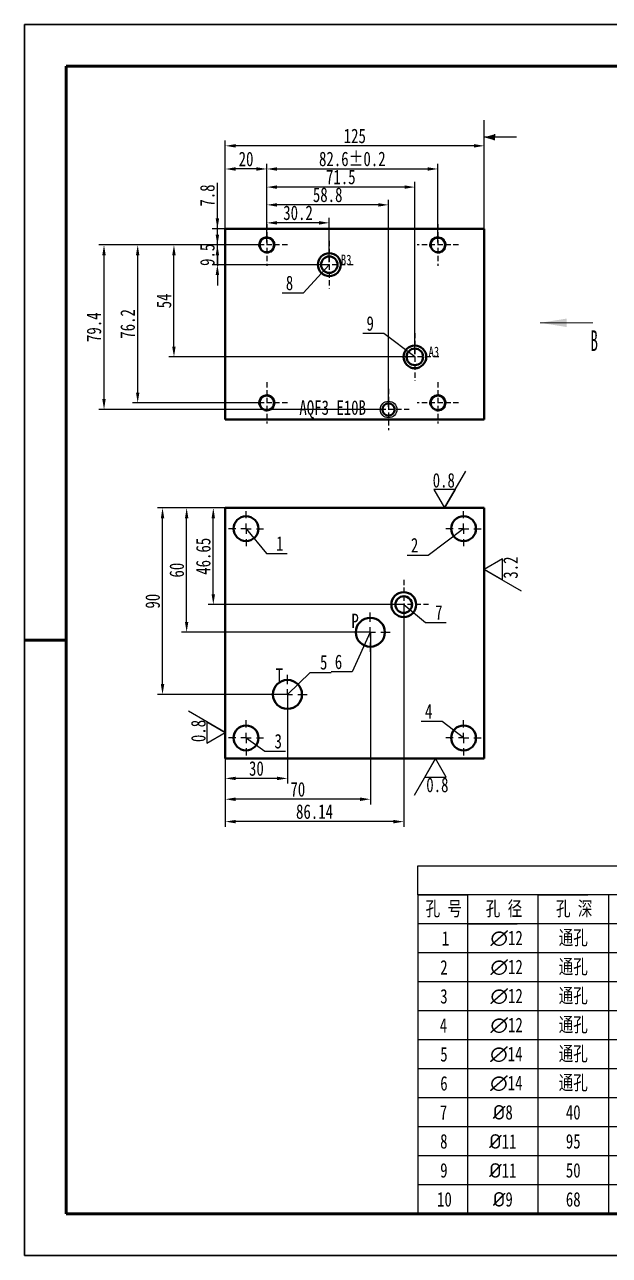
# Model space of a CAD drawing. Header units: millimetres. Extents: x 786 to 1206, y 249 to 546.
# Drawn here: x 785.8 to 927, y 248.9 to 545.9 of the extents above; entities that cross this region are included whole.
import ezdxf
from ezdxf import colors
from ezdxf.entities.mleader import LeaderData, LeaderLine
from ezdxf.math import Vec2, Vec3

# ---------------------------------------------------------------- set-up
doc = ezdxf.new("R2010")
doc.units = ezdxf.units.MM
doc.linetypes.add('HIDDEN', pattern=[1.905, 1.27, -0.635])
doc.layers.add('10', color=7, linetype='Continuous')
for name, color, linetype, lineweight in [('总内框线', 7, 'Continuous', 50), ('总外框线', 7, 'Continuous', 30), ('细实线', 7, 'Continuous', 25)]:
    doc.layers.add(name, color=color, linetype=linetype, lineweight=lineweight)
doc.styles.add('SLDTEXTSTYLE4', font='TXT', dxfattribs={"width": 0.7})
doc.styles.get("Standard").update_dxf_attribs({"font": '', "height": 3.5})
doc.styles.get('Standard').set_extended_font_data('HYSWLongFangSong')
doc.dimstyles.new('ISO-25', dxfattribs={"dimtxt": 2.5, "dimasz": 2.5, "dimexe": 1.25, "dimexo": 0.625, "dimtad": 1, "dimtxsty": 'Standard', "dimcen": 2.5, "dimadec": 0, "dimazin": 0, "dimtfac": 1, "dimtmove": 0, "dimatfit": 3, "dimfxl": 1, "dimarcsym": 0})

# ---------------------------------------------------------------- blocks, each defined once
blk = doc.blocks.new('SW_DOWELSYMBOL_0')
at = {"layer": '10', "color": 0, "lineweight": 40}
blk.add_circle((0, 0), 2, dxfattribs=at)
blk = doc.blocks.new('SW_DOWELSYMBOL_1')
at = {"layer": '10', "color": 0, "lineweight": 40}
blk.add_circle((0, 0), 2, dxfattribs=at)
blk = doc.blocks.new('SW_DOWELSYMBOL_2')
at = {"layer": '10', "color": 0}
blk.add_circle((0, 0), 2, dxfattribs=at)
blk = doc.blocks.new('SW_CENTERMARKSYMBOL_12')
at = {"layer": '10', "color": 0}
for p, q in [((0, 2.5), (0, 4.75)), ((-2.5, 0), (-4.75, 0)), ((0, 0), (-1.25, 0)), ((0, 0), (0, 1.25)), ((0, 0), (0, -1.25)), ((0, 0), (1.25, 0)), ((2.5, 0), (4.75, 0)), ((0, -2.5), (0, -4.75))]:
    blk.add_line(p, q, dxfattribs=at)
blk = doc.blocks.new('SW_CENTERMARKSYMBOL_13')
at = {"layer": '10', "color": 0}
for p, q in [((0, 2.5), (0, 4.75)), ((-2.5, 0), (-4.75, 0)), ((0, 0), (-1.25, 0)), ((0, 0), (0, 1.25)), ((0, 0), (0, -1.25)), ((0, 0), (1.25, 0)), ((2.5, 0), (4.75, 0)), ((0, -2.5), (0, -4.75))]:
    blk.add_line(p, q, dxfattribs=at)
blk = doc.blocks.new('SW_CENTERMARKSYMBOL_14')
at = {"layer": '10', "color": 0}
for p, q in [((0, 2.5), (0, 4.25)), ((-2.5, 0), (-4.25, 0)), ((0, 0), (-1.25, 0)), ((0, 0), (0, 1.25)), ((0, 0), (0, -1.25)), ((0, 0), (1.25, 0)), ((2.5, 0), (4.25, 0)), ((0, -2.5), (0, -4.25))]:
    blk.add_line(p, q, dxfattribs=at)
blk = doc.blocks.new('SW_CENTERMARKSYMBOL_15')
at = {"layer": '10', "color": 0}
for p, q in [((0, 2.5), (0, 4.25)), ((-2.5, 0), (-4.25, 0)), ((0, 0), (-1.25, 0)), ((0, 0), (0, 1.25)), ((0, 0), (0, -1.25)), ((0, 0), (1.25, 0)), ((2.5, 0), (4.25, 0)), ((0, -2.5), (0, -4.25))]:
    blk.add_line(p, q, dxfattribs=at)
blk = doc.blocks.new('SW_CENTERMARKSYMBOL_16')
at = {"layer": '10', "color": 0}
for p, q in [((0, 2.5), (0, 4.25)), ((-2.5, 0), (-4.25, 0)), ((0, 0), (-1.25, 0)), ((0, 0), (0, 1.25)), ((0, 0), (0, -1.25)), ((0, 0), (1.25, 0)), ((2.5, 0), (4.25, 0)), ((0, -2.5), (0, -4.25))]:
    blk.add_line(p, q, dxfattribs=at)
blk = doc.blocks.new('SW_CENTERMARKSYMBOL_17')
at = {"layer": '10', "color": 0}
for p, q in [((0, 2.5), (0, 4.25)), ((-2.5, 0), (-4.25, 0)), ((0, 0), (-1.25, 0)), ((0, 0), (0, 1.25)), ((0, 0), (0, -1.25)), ((0, 0), (1.25, 0)), ((2.5, 0), (4.25, 0)), ((0, -2.5), (0, -4.25))]:
    blk.add_line(p, q, dxfattribs=at)
blk = doc.blocks.new('*D60')
at = {"color": 0, "lineweight": -2, "transparency": 16777216}
for p, q in [((834.29, 497.25), (834.29, 517.91)), ((896.79, 497.25), (896.79, 517.91)), ((894.29, 516.66), (836.79, 516.66))]:
    blk.add_line(p, q, dxfattribs=at)
at = {"color": 0, "transparency": 16777216}
for points in [[(836.79, 517.08), (836.79, 516.24), (834.29, 516.66)], [(894.29, 517.08), (894.29, 516.24), (896.79, 516.66)]]:
    blk.add_solid(points, dxfattribs=at)
at = {"layer": 'Defpoints', "color": 0, "transparency": 16777216}
for p in [(834.29, 516.66), (834.29, 496.63), (896.79, 496.63)]:
    blk.add_point(p, dxfattribs=at)
at = {"color": 0, "transparency": 16777216, "insert": (865.54, 519.03), "char_height": 3.5, "attachment_point": 5}
blk.add_mtext('125', dxfattribs=at)
blk = doc.blocks.new('*D61')
at = {"color": 0, "lineweight": -2, "transparency": 16777216}
for p, q in [((834.29, 383.65), (834.29, 362.76)), ((849.29, 383.65), (849.29, 362.76)), ((846.79, 364.01), (836.79, 364.01))]:
    blk.add_line(p, q, dxfattribs=at)
at = {"color": 0, "transparency": 16777216}
for points in [[(836.79, 364.42), (836.79, 363.59), (834.29, 364.01)], [(846.79, 364.42), (846.79, 363.59), (849.29, 364.01)]]:
    blk.add_solid(points, dxfattribs=at)
at = {"layer": 'Defpoints', "color": 0, "transparency": 16777216}
for p in [(834.29, 384.27), (849.29, 384.27), (834.29, 364.01)]:
    blk.add_point(p, dxfattribs=at)
at = {"color": 0, "transparency": 16777216, "insert": (841.79, 366.38), "char_height": 3.5, "attachment_point": 5}
blk.add_mtext('30', dxfattribs=at)
blk = doc.blocks.new('*D62')
at = {"color": 0, "lineweight": -2, "transparency": 16777216}
for p, q in [((834.29, 399.27), (834.29, 357.73)), ((869.29, 399.27), (869.29, 357.73)), ((866.79, 358.98), (836.79, 358.98))]:
    blk.add_line(p, q, dxfattribs=at)
at = {"color": 0, "transparency": 16777216}
for points in [[(836.79, 359.4), (836.79, 358.56), (834.29, 358.98)], [(866.79, 359.4), (866.79, 358.56), (869.29, 358.98)]]:
    blk.add_solid(points, dxfattribs=at)
at = {"layer": 'Defpoints', "color": 0, "transparency": 16777216}
for p in [(834.29, 399.9), (869.29, 399.9), (834.29, 358.98)]:
    blk.add_point(p, dxfattribs=at)
at = {"color": 0, "transparency": 16777216, "insert": (851.79, 361.35), "char_height": 3.5, "attachment_point": 5}
blk.add_mtext('70', dxfattribs=at)
blk = doc.blocks.new('*D63')
at = {"color": 0, "lineweight": -2, "transparency": 16777216}
for p, q in [((868.66, 429.27), (823.7, 429.27)), ((824.95, 401.77), (824.95, 426.77)), ((868.66, 399.27), (823.7, 399.27))]:
    blk.add_line(p, q, dxfattribs=at)
at = {"color": 0, "transparency": 16777216}
for points in [[(824.54, 426.77), (825.37, 426.77), (824.95, 429.27)], [(824.54, 401.77), (825.37, 401.77), (824.95, 399.27)]]:
    blk.add_solid(points, dxfattribs=at)
at = {"layer": 'Defpoints', "color": 0, "transparency": 16777216}
for p in [(824.95, 429.27), (869.29, 429.27), (869.29, 399.27)]:
    blk.add_point(p, dxfattribs=at)
at = {"color": 0, "transparency": 16777216, "insert": (822.58, 414.27), "char_height": 3.5, "attachment_point": 5, "rotation": 90}
blk.add_mtext('60', dxfattribs=at)
blk = doc.blocks.new('*D64')
at = {"color": 0, "lineweight": -2, "transparency": 16777216}
for p, q in [((848.66, 429.27), (817.88, 429.27)), ((819.13, 386.77), (819.13, 426.77)), ((848.66, 384.27), (817.88, 384.27))]:
    blk.add_line(p, q, dxfattribs=at)
at = {"color": 0, "transparency": 16777216}
for points in [[(818.72, 426.77), (819.55, 426.77), (819.13, 429.27)], [(818.72, 386.77), (819.55, 386.77), (819.13, 384.27)]]:
    blk.add_solid(points, dxfattribs=at)
at = {"layer": 'Defpoints', "color": 0, "transparency": 16777216}
for p in [(819.13, 429.27), (849.29, 429.27), (849.29, 384.27)]:
    blk.add_point(p, dxfattribs=at)
at = {"color": 0, "transparency": 16777216, "insert": (816.76, 406.77), "char_height": 3.5, "attachment_point": 5, "rotation": 90}
blk.add_mtext('90', dxfattribs=at)
blk = doc.blocks.new('*D65')
at = {"color": 0, "lineweight": -2, "transparency": 16777216}
for p, q in [((876.73, 429.27), (830.14, 429.27)), ((831.39, 408.45), (831.39, 426.77)), ((876.73, 405.95), (830.14, 405.95))]:
    blk.add_line(p, q, dxfattribs=at)
at = {"color": 0, "transparency": 16777216}
for points in [[(830.97, 426.77), (831.8, 426.77), (831.39, 429.27)], [(830.97, 408.45), (831.8, 408.45), (831.39, 405.95)]]:
    blk.add_solid(points, dxfattribs=at)
at = {"layer": 'Defpoints', "color": 0, "transparency": 16777216}
for p in [(831.39, 429.27), (877.36, 429.27), (877.36, 405.95)]:
    blk.add_point(p, dxfattribs=at)
at = {"color": 0, "transparency": 16777216, "insert": (828.98, 417.61), "char_height": 3.5, "attachment_point": 5, "rotation": 90}
blk.add_mtext('46.65', dxfattribs=at)
blk = doc.blocks.new('*D56')
at = {"color": 0, "lineweight": -2, "transparency": 16777216}
for p, q in [((834.29, 405.32), (834.29, 352.33)), ((877.36, 405.32), (877.36, 352.33)), ((874.86, 353.58), (836.79, 353.58))]:
    blk.add_line(p, q, dxfattribs=at)
at = {"color": 0, "transparency": 16777216}
for points in [[(836.79, 353.99), (836.79, 353.16), (834.29, 353.58)], [(874.86, 353.99), (874.86, 353.16), (877.36, 353.58)]]:
    blk.add_solid(points, dxfattribs=at)
at = {"layer": 'Defpoints', "color": 0, "transparency": 16777216}
for p in [(834.29, 405.95), (877.36, 405.95), (834.29, 353.58)]:
    blk.add_point(p, dxfattribs=at)
at = {"color": 0, "transparency": 16777216, "insert": (855.82, 355.98), "char_height": 3.5, "attachment_point": 5}
blk.add_mtext('86.14', dxfattribs=at)
blk = doc.blocks.new('*D67')
at = {"color": 0, "lineweight": -2, "transparency": 16777216}
for p, q in [((843.66, 492.73), (811.89, 492.73)), ((813.14, 457.13), (813.14, 490.23)), ((843.66, 454.63), (811.89, 454.63))]:
    blk.add_line(p, q, dxfattribs=at)
at = {"color": 0, "lineweight": 40, "transparency": 16777216}
for points in [[(812.72, 490.23), (813.55, 490.23), (813.14, 492.73)], [(812.72, 457.13), (813.55, 457.13), (813.14, 454.63)]]:
    blk.add_solid(points, dxfattribs=at)
at = {"layer": 'Defpoints', "color": 0, "lineweight": 40, "transparency": 16777216}
for p in [(813.14, 492.73), (844.29, 492.73), (844.29, 454.63)]:
    blk.add_point(p, dxfattribs=at)
at = {"color": 0, "transparency": 16777216, "insert": (810.73, 473.68), "char_height": 3.5, "attachment_point": 5, "rotation": 90}
blk.add_mtext('76.2', dxfattribs=at)
blk = doc.blocks.new('*D68')
at = {"color": 0, "lineweight": -2, "transparency": 16777216}
for p, q in [((844.29, 493.35), (844.29, 512.32)), ((846.79, 511.07), (883.09, 511.07)), ((885.59, 493.35), (885.59, 512.32))]:
    blk.add_line(p, q, dxfattribs=at)
at = {"color": 0, "transparency": 16777216}
for points in [[(846.79, 511.49), (846.79, 510.65), (844.29, 511.07)], [(883.09, 511.49), (883.09, 510.65), (885.59, 511.07)]]:
    blk.add_solid(points, dxfattribs=at)
at = {"layer": 'Defpoints', "color": 0, "transparency": 16777216}
for p in [(885.59, 511.07), (844.29, 492.73), (885.59, 492.73)]:
    blk.add_point(p, dxfattribs=at)
at = {"color": 0, "transparency": 16777216, "insert": (864.94, 513.48), "char_height": 3.5, "attachment_point": 5}
blk.add_mtext('82.6%%P0.2', dxfattribs=at)
blk = doc.blocks.new('*D69')
at = {"color": 0, "lineweight": -2, "transparency": 16777216}
for p, q in [((834.29, 493.35), (834.29, 512.32)), ((841.79, 511.07), (836.79, 511.07)), ((844.29, 493.35), (844.29, 512.32))]:
    blk.add_line(p, q, dxfattribs=at)
at = {"color": 0, "transparency": 16777216}
for points in [[(836.79, 511.49), (836.79, 510.65), (834.29, 511.07)], [(841.79, 511.49), (841.79, 510.65), (844.29, 511.07)]]:
    blk.add_solid(points, dxfattribs=at)
at = {"layer": 'Defpoints', "color": 0, "transparency": 16777216}
for p in [(834.29, 511.07), (834.29, 492.73), (844.29, 492.73)]:
    blk.add_point(p, dxfattribs=at)
at = {"color": 0, "transparency": 16777216, "insert": (839.29, 513.45), "char_height": 3.5, "attachment_point": 5}
blk.add_mtext('20', dxfattribs=at)
blk = doc.blocks.new('*D57')
at = {"color": 0, "lineweight": -2, "transparency": 16777216}
for p, q in [((843.66, 492.73), (803.76, 492.73)), ((805.01, 455.53), (805.01, 490.23)), ((873.06, 453.03), (803.76, 453.03))]:
    blk.add_line(p, q, dxfattribs=at)
at = {"color": 0, "lineweight": 40, "transparency": 16777216}
for points in [[(804.59, 490.23), (805.42, 490.23), (805.01, 492.73)], [(804.59, 455.53), (805.42, 455.53), (805.01, 453.03)]]:
    blk.add_solid(points, dxfattribs=at)
at = {"layer": 'Defpoints', "color": 0, "lineweight": 40, "transparency": 16777216}
for p in [(805.01, 492.73), (844.29, 492.73), (873.69, 453.03)]:
    blk.add_point(p, dxfattribs=at)
at = {"color": 0, "transparency": 16777216, "insert": (802.6, 472.88), "char_height": 3.5, "attachment_point": 5, "rotation": 90}
blk.add_mtext('79.4', dxfattribs=at)
blk = doc.blocks.new('*D70')
at = {"color": 0, "lineweight": -2, "transparency": 16777216}
for p, q in [((832.38, 495.23), (832.38, 497.73)), ((843.66, 492.73), (831.13, 492.73)), ((832.38, 487.98), (832.38, 492.73)), ((858.76, 487.98), (831.13, 487.98)), ((832.38, 485.48), (832.38, 482.98))]:
    blk.add_line(p, q, dxfattribs=at)
at = {"color": 0, "transparency": 16777216}
for points in [[(831.96, 495.23), (832.79, 495.23), (832.38, 492.73)], [(831.96, 485.48), (832.79, 485.48), (832.38, 487.98)]]:
    blk.add_solid(points, dxfattribs=at)
at = {"layer": 'Defpoints', "color": 0, "transparency": 16777216}
for p in [(832.38, 492.73), (844.29, 492.73), (859.39, 487.98)]:
    blk.add_point(p, dxfattribs=at)
at = {"color": 0, "transparency": 16777216, "insert": (829.97, 490.35), "char_height": 3.5, "attachment_point": 5, "rotation": 90}
blk.add_mtext('9.5', dxfattribs=at)
blk = doc.blocks.new('*D71')
at = {"color": 0, "lineweight": -2, "transparency": 16777216}
for p, q in [((843.66, 492.73), (820.64, 492.73)), ((821.89, 468.23), (821.89, 490.23)), ((879.41, 465.73), (820.64, 465.73))]:
    blk.add_line(p, q, dxfattribs=at)
at = {"color": 0, "lineweight": 40, "transparency": 16777216}
for points in [[(821.47, 490.23), (822.3, 490.23), (821.89, 492.73)], [(821.47, 468.23), (822.3, 468.23), (821.89, 465.73)]]:
    blk.add_solid(points, dxfattribs=at)
at = {"layer": 'Defpoints', "color": 0, "lineweight": 40, "transparency": 16777216}
for p in [(821.89, 492.73), (844.29, 492.73), (880.04, 465.73)]:
    blk.add_point(p, dxfattribs=at)
at = {"color": 0, "transparency": 16777216, "insert": (819.51, 479.23), "char_height": 3.5, "attachment_point": 5, "rotation": 90}
blk.add_mtext('54', dxfattribs=at)
blk = doc.blocks.new('*D58')
at = {"color": 0, "lineweight": -2, "transparency": 16777216}
for p, q in [((844.29, 493.35), (844.29, 499.32)), ((859.39, 488.6), (859.39, 499.32)), ((856.89, 498.07), (846.79, 498.07))]:
    blk.add_line(p, q, dxfattribs=at)
at = {"color": 0, "transparency": 16777216}
for points in [[(846.79, 498.49), (846.79, 497.65), (844.29, 498.07)], [(856.89, 498.49), (856.89, 497.65), (859.39, 498.07)]]:
    blk.add_solid(points, dxfattribs=at)
at = {"layer": 'Defpoints', "color": 0, "transparency": 16777216}
for p in [(844.29, 498.07), (844.29, 492.73), (859.39, 487.98)]:
    blk.add_point(p, dxfattribs=at)
at = {"color": 0, "transparency": 16777216, "insert": (851.84, 500.48), "char_height": 3.5, "attachment_point": 5}
blk.add_mtext('30.2', dxfattribs=at)
blk = doc.blocks.new('粗糙度')
at = {"layer": '细实线'}
for p, q in [((0, 0), (5.12, 8.87)), ((2.56, 4.43), (-2.56, 4.43)), ((-2.56, 4.43), (0, 0)), ((2.56, 4.43), (0, 0))]:
    blk.add_line(p, q, dxfattribs=at)
blk = doc.blocks.new('_None')
blk = doc.blocks.new('*D86')
at = {"color": 0, "lineweight": -2, "transparency": 16777216}
for p, q in [((844.29, 493.35), (844.29, 503.66)), ((871.19, 502.41), (846.79, 502.41)), ((873.69, 453.65), (873.69, 503.66))]:
    blk.add_line(p, q, dxfattribs=at)
at = {"color": 0, "transparency": 16777216}
for points in [[(846.79, 502.83), (846.79, 501.99), (844.29, 502.41)], [(871.19, 502.83), (871.19, 501.99), (873.69, 502.41)]]:
    blk.add_solid(points, dxfattribs=at)
at = {"layer": 'Defpoints', "color": 0, "transparency": 16777216}
for p in [(844.29, 502.41), (844.29, 492.73), (873.69, 453.03)]:
    blk.add_point(p, dxfattribs=at)
at = {"color": 0, "transparency": 16777216, "insert": (858.99, 504.82), "char_height": 3.5, "attachment_point": 5}
blk.add_mtext('58.8', dxfattribs=at)
blk = doc.blocks.new('*D87')
at = {"color": 0, "lineweight": -2, "transparency": 16777216}
for p, q in [((844.29, 493.35), (844.29, 507.95)), ((880.04, 466.35), (880.04, 507.95)), ((877.54, 506.7), (846.79, 506.7))]:
    blk.add_line(p, q, dxfattribs=at)
at = {"color": 0, "transparency": 16777216}
for points in [[(846.79, 507.12), (846.79, 506.28), (844.29, 506.7)], [(877.54, 507.12), (877.54, 506.28), (880.04, 506.7)]]:
    blk.add_solid(points, dxfattribs=at)
at = {"layer": 'Defpoints', "color": 0, "transparency": 16777216}
for p in [(844.29, 506.7), (844.29, 492.73), (880.04, 465.73)]:
    blk.add_point(p, dxfattribs=at)
at = {"color": 0, "transparency": 16777216, "insert": (862.16, 509.11), "char_height": 3.5, "attachment_point": 5}
blk.add_mtext('71.5', dxfattribs=at)
blk = doc.blocks.new('*D110')
at = {"color": 0, "lineweight": -2, "transparency": 16777216}
for p, q in [((832.38, 499.13), (832.38, 507.69)), ((843.66, 496.63), (831.13, 496.63)), ((832.38, 492.73), (832.38, 496.63)), ((843.66, 492.73), (831.13, 492.73)), ((832.38, 490.23), (832.38, 487.73))]:
    blk.add_line(p, q, dxfattribs=at)
at = {"color": 0, "transparency": 16777216}
for points in [[(831.96, 499.13), (832.79, 499.13), (832.38, 496.63)], [(831.96, 490.23), (832.79, 490.23), (832.38, 492.73)]]:
    blk.add_solid(points, dxfattribs=at)
at = {"layer": 'Defpoints', "color": 0, "transparency": 16777216}
for p in [(832.38, 496.63), (844.29, 496.63), (844.29, 492.73)]:
    blk.add_point(p, dxfattribs=at)
at = {"color": 0, "transparency": 16777216, "insert": (829.97, 504.66), "char_height": 3.5, "attachment_point": 5, "rotation": 90}
blk.add_mtext('7.8', dxfattribs=at)

msp = doc.modelspace()

# ---------------------------------------------------------------- hatches: boundary and pattern name
h = msp.add_hatch(color=256)
h.dxf.hatch_style = 1
h.paths.add_polyline_path([(899.2761, 519.4401), (899.2761, 518.7158), (896.7856, 518.7158)])
h.paths.add_polyline_path([(899.2761, 518.7158), (899.2761, 517.9915), (896.7856, 518.7158)])

# ---------------------------------------------------------------- linework, layer by layer
for p, q in [((896.7856, 496.6289), (896.7856, 522.8311)), ((904.5483, 518.7158), (896.7856, 518.7158)), ((904.5483, 518.7158), (896.7856, 518.7158)), ((899.2761, 519.4401), (899.2761, 518.7158)), ((899.2761, 517.9915), (899.2761, 518.7158)), ((880.7615, 335.9074), (880.7615, 342.9074)), ((880.7615, 342.9074), (1014.9748, 342.9074)), ((947.3031, 335.9074), (880.7615, 335.9074)), ((880.7615, 335.9074), (880.7615, 328.9074)), ((880.7615, 335.9074), (892.7615, 335.9074)), ((892.7615, 335.9074), (892.7615, 307.9074)), ((909.7615, 335.9074), (921.7615, 335.9074)), ((909.7615, 307.9074), (909.7615, 335.9074)), ((926.7615, 335.9074), (926.7615, 307.9074)), ((947.3031, 328.9074), (880.7615, 328.9074)), ((880.7615, 328.9074), (880.7615, 307.9074)), ((892.7615, 328.9074), (904.7615, 328.9074)), ((947.3031, 321.9074), (880.7615, 321.9074)), ((892.7615, 321.9074), (892.7615, 293.9074)), ((892.7615, 321.9074), (892.7615, 293.9074)), ((909.7615, 293.9074), (909.7615, 321.9074)), ((909.7615, 293.9074), (909.7615, 321.9074)), ((926.7615, 321.9074), (926.7615, 293.9074)), ((926.7615, 321.9074), (926.7615, 293.9074)), ((947.3031, 314.9074), (880.7615, 314.9074)), ((880.7615, 314.9074), (880.7615, 293.9074)), ((880.7615, 314.9074), (880.7615, 293.9074)), ((947.3031, 307.9074), (880.7615, 307.9074)), ((880.7615, 307.9074), (880.7615, 272.9074)), ((892.7615, 307.9074), (892.7615, 279.9074)), ((909.7615, 279.9074), (909.7615, 307.9074)), ((926.7615, 307.9074), (926.7615, 279.9074)), ((947.3031, 300.9074), (880.7615, 300.9074)), ((880.7615, 300.9074), (880.7615, 265.9074)), ((892.7615, 300.9074), (892.7615, 272.9074)), ((909.7615, 272.9074), (909.7615, 300.9074)), ((926.7615, 300.9074), (926.7615, 272.9074)), ((947.3031, 293.9074), (880.7615, 293.9074)), ((880.7615, 293.9074), (880.7615, 258.9074)), ((892.7615, 293.9074), (892.7615, 265.9074)), ((909.7615, 265.9074), (909.7615, 293.9074)), ((926.7615, 293.9074), (926.7615, 265.9074)), ((947.3031, 286.9074), (880.7615, 286.9074)), ((892.7615, 286.9074), (892.7615, 258.9074)), ((909.7615, 258.9074), (909.7615, 286.9074)), ((926.7615, 286.9074), (926.7615, 258.9074)), ((947.3031, 279.9074), (880.7615, 279.9074)), ((947.3031, 272.9074), (880.7615, 272.9074)), ((947.3031, 265.9074), (880.7615, 265.9074))]:
    msp.add_line(p, q)
at = {"color": 7, "linetype": 'Continuous', "lineweight": 40}
for p, q in [((834.2856, 496.6289), (896.7856, 496.6289)), ((834.2856, 450.6289), (834.2856, 496.6289)), ((896.7856, 496.6289), (896.7856, 450.6289)), ((896.7856, 450.6289), (834.2856, 450.6289)), ((896.7856, 429.2726), (834.2856, 429.2726)), ((834.2856, 368.7726), (834.2856, 429.2726)), ((896.7856, 429.2726), (896.7856, 368.7726)), ((896.7856, 368.7726), (834.2856, 368.7726))]:
    msp.add_line(p, q, dxfattribs=at)
at = {"linetype": 'HIDDEN'}
for p, q in [((844.2856, 497.7289), (844.2856, 487.7289)), ((885.5856, 497.7289), (885.5856, 487.7289)), ((859.3856, 493.7289), (859.3856, 482.2289)), ((849.2856, 492.7289), (839.2856, 492.7289)), ((890.5856, 492.7289), (880.5856, 492.7289)), ((865.1356, 487.9789), (853.6356, 487.9789)), ((880.0356, 471.4789), (880.0356, 459.9789)), ((885.7856, 465.7289), (874.2856, 465.7289)), ((844.2856, 459.6289), (844.2856, 449.6289)), ((873.6856, 458.0289), (873.6856, 448.0289)), ((885.5856, 459.6289), (885.5856, 449.6289)), ((849.2856, 454.6289), (839.2856, 454.6289)), ((890.5856, 454.6289), (880.5856, 454.6289)), ((878.6856, 453.0289), (868.6856, 453.0289)), ((877.3562, 411.9469), (877.3562, 399.9469)), ((883.3562, 405.9469), (871.3562, 405.9469))]:
    msp.add_line(p, q, dxfattribs=at)
at = {"color": 7, "linetype": 'Continuous', "lineweight": 0}
msp.add_line((923.0108, 473.9507), (910.3108, 473.9507), dxfattribs=at)
at = {"color": 7, "linetype": 'Continuous', "lineweight": 40}
for centre, radius in [((844.2856, 492.7289), 1.75), ((885.5856, 492.7289), 1.75), ((859.3856, 487.9789), 2.75), ((880.0356, 465.7289), 2.75), ((844.2856, 454.6289), 1.75), ((873.6856, 453.0289), 1.5), ((885.5856, 454.6289), 1.75), ((839.2856, 424.2726), 3), ((891.7856, 424.2726), 3), ((877.3562, 405.9469), 3), ((877.3562, 405.9469), 2), ((869.2856, 399.2726), 3.5), ((849.2856, 384.2726), 3.5), ((839.2856, 373.7726), 3), ((891.7856, 373.7726), 3)]:
    msp.add_circle(centre, radius, dxfattribs=at)
at = {"color": 7, "linetype": 'Continuous', "lineweight": 0}
for centre in [(844.2856, 492.7289), (885.5856, 492.7289), (844.2856, 454.6289), (885.5856, 454.6289)]:
    msp.add_arc(centre, 2, 255, 195, dxfattribs=at)
msp.add_solid([(910.3108, 473.9507), (916.6608, 474.9667), (916.6608, 472.9347)], dxfattribs=at)
at = {"layer": '总内框线'}
for p, q in [((795.8448, 258.9074), (795.8448, 535.9074)), ((795.8448, 535.9074), (1195.8448, 535.9074)), ((785.8448, 397.4074), (795.8448, 397.4074)), ((1195.8448, 258.9074), (795.8448, 258.9074))]:
    msp.add_line(p, q, dxfattribs=at)
at = {"layer": '总外框线'}
for p, q in [((785.8448, 248.9074), (785.8448, 545.9074)), ((785.8448, 545.9074), (1205.8448, 545.9074)), ((1205.8448, 248.9074), (785.8448, 248.9074))]:
    msp.add_line(p, q, dxfattribs=at)

# ---------------------------------------------------------------- block references
msp.add_blockref('粗糙度', (887.1922, 429.2726))
for p, rotation in [((896.7856, 414.4038), 269.9999950044401), ((834.2856, 375.0833), 90.0000049955606), ((884.9944, 368.7726), 179.9999950044401)]:
    msp.add_blockref('粗糙度', p, dxfattribs=dict(rotation=rotation))
at = {"layer": '10', "lineweight": 40}
for name, p in [('SW_DOWELSYMBOL_1', (859.3856, 487.9789)), ('SW_DOWELSYMBOL_0', (880.0356, 465.7289)), ('SW_DOWELSYMBOL_2', (873.6856, 453.0289))]:
    msp.add_blockref(name, p, dxfattribs=at)
at = {"layer": '10'}
for name, p in [('SW_CENTERMARKSYMBOL_14', (839.2856, 424.2726)), ('SW_CENTERMARKSYMBOL_17', (891.7856, 424.2726)), ('SW_CENTERMARKSYMBOL_13', (869.2856, 399.2726)), ('SW_CENTERMARKSYMBOL_12', (849.2856, 384.2726)), ('SW_CENTERMARKSYMBOL_15', (839.2856, 373.7726)), ('SW_CENTERMARKSYMBOL_16', (891.7856, 373.7726))]:
    msp.add_blockref(name, p, dxfattribs=at)

# ---------------------------------------------------------------- texts
for s, width, gutter_width, heights, insert, char_height, attachment_point in [('B3', 1.784796, 17.5, [0], (862.1848, 490.3959), 2.5, 1), ('A3', 1.784796, 17.5, [0], (883.3368, 468.1978), 2.5, 1), ('AQF3-E10B', 14.155359, 17.5, [0], (852.162, 455.2415), 3.5, 1), ('0.8', 5.417077, 17.5, [0], (884.3351, 437.7059), 3.5, 1), ('P', 15.355617, 28.4552, [0], (864.7216, 403.7636), 3.5, 1), ('T', 9.167789, 28.4552, [0], (846.4239, 390.5532), 3.5, 1), ('0.8', 5.659669, 17.5, [0], (882.7899, 364.1894), 3.5, 1), ('\\pi1.86853;孔 号', 12, 17.5, [0], (880.7615, 332.4074), 3.5, 4), ('\\pi4.38322;孔 径', 17, 17.5, [0], (892.7615, 332.4074), 3.5, 4), ('\\pi4.33916;孔 深', 17, 17.5, [0], (909.7615, 332.4074), 3.5, 4), ('\\pi5.79196;1', 12, 17.5, [0], (880.7615, 325.4074), 3.5, 4), ('\\pi5.50175;{\\fISOCPEUR|b0|i0|c0|p34;∅}12', 17, 17.5, [0], (892.7615, 325.4074), 3.5, 4), ('通孔', 17, 17.5, [0], (918.2615, 325.4074), 3.5, 5), ('\\pi5.3979;2', 12, 17.5, [3.5], (880.7615, 318.4074), 3.5, 4), ('\\pi5.50175;{\\fISOCPEUR|b0|i0|c0|p34;∅}12', 17, 17.5, [0], (892.7615, 318.4074), 3.5, 4), ('通孔', 17, 17.5, [0], (918.2615, 318.4074), 3.5, 5), ('\\pi5.39301;3', 12, 17.5, [0], (880.7615, 311.4074), 3.5, 4), ('\\pi5.50175;{\\fISOCPEUR|b0|i0|c0|p34;∅}12', 17, 17.5, [0], (892.7615, 311.4074), 3.5, 4), ('通孔', 17, 17.5, [0], (918.2615, 311.4074), 3.5, 5), ('\\pi5.28776;4', 12, 17.5, [3.5], (880.7615, 304.4074), 3.5, 4), ('\\pi5.50175;{\\fISOCPEUR|b0|i0|c0|p34;∅}12', 17, 17.5, [0], (892.7615, 304.4074), 3.5, 4), ('\\pi5.50175;{\\fISOCPEUR|b0|i0|c0|p34;∅}12', 17, 17.5, [0], (892.7615, 304.4074), 3.5, 4), ('通孔', 17, 17.5, [0], (918.2615, 304.4074), 3.5, 5), ('\\pi5.3979;5', 12, 17.5, [0], (880.7615, 297.4074), 3.5, 4), ('\\pi5.42832;{\\fISOCPEUR|b0|i0|c0|p34;∅}14', 17, 17.5, [0], (892.7615, 297.4074), 3.5, 4), ('通孔', 17, 17.5, [0], (918.2615, 297.4074), 3.5, 5), ('\\pi5.3979;6', 12, 17.5, [3.5], (880.7615, 290.4074), 3.5, 4), ('\\pi5.42832;{\\fISOCPEUR|b0|i0|c0|p34;∅}14', 17, 17.5, [0], (892.7615, 290.4074), 3.5, 4), ('通孔', 17, 17.5, [0], (918.2615, 290.4074), 3.5, 5), ('{\\fISOCPEUR|b0|i0|c0|p34;%%C}8', 17, 17.5, [0], (901.2615, 283.4074), 3.5, 5), ('40', 17, 17.5, [0], (918.2615, 283.4074), 3.5, 5), ('\\pi5.29755;7', 12, 17.5, [0], (880.7615, 283.4074), 3.5, 4), ('\\pi5.37098;8', 12, 17.5, [3.5], (880.7615, 276.4074), 3.5, 4), ('{\\fISOCPEUR|b0|i0|c0|p34;%%C}11', 17, 17.5, [0], (901.2615, 276.4074), 3.5, 5), ('95', 17, 17.5, [0], (918.2615, 276.4074), 3.5, 5), ('\\pi5.39056;9', 12, 17.5, [0], (880.7615, 269.4074), 3.5, 4), ('{\\fISOCPEUR|b0|i0|c0|p34;%%C}11', 17, 17.5, [0], (901.2615, 269.4074), 3.5, 5), ('50', 17, 17.5, [0], (918.2615, 269.4074), 3.5, 5), ('\\pi4.62692;10', 12, 17.5, [0], (880.7615, 262.4074), 3.5, 4), ('{\\fISOCPEUR|b0|i0|c0|p34;%%C}9', 17, 17.5, [0], (901.2615, 262.4074), 3.5, 5), ('68', 17, 17.5, [0], (918.2615, 262.4074), 3.5, 5)]:
    msp.add_mtext_dynamic_manual_height_columns(s, width=width, gutter_width=gutter_width, heights=heights, dxfattribs=dict(insert=insert, char_height=char_height, attachment_point=attachment_point))
at = {"color": 7, "linetype": 'Continuous', "insert": (924.2131, 472.1388), "char_height": 5, "attachment_point": 3, "style": 'SLDTEXTSTYLE4'}
msp.add_mtext('{\\fHYSWLongFangSong|b0|i0|c134|p2;B}', dxfattribs=at)
at = {"char_height": 3.5, "attachment_point": 1, "rotation": 90}
for s, insert in [('3.2', (901.3688, 412.1994)), ('0.8', (826.0175, 372.7743))]:
    msp.add_mtext_dynamic_manual_height_columns(s, width=5.659669, gutter_width=17.5, heights=[0], dxfattribs=dict(at, insert=insert))

# ---------------------------------------------------------------- dimensions: what is measured, and where the dimension line sits
for base, p1, p2, picture, middle in [((834.2856, 516.6597), (896.7856, 496.6289), (834.2856, 496.6289), '*D60', (865.5356, 519.0347)), ((834.2856, 511.0708), (844.2856, 492.7289), (834.2856, 492.7289), '*D69', (839.2856, 513.4458)), ((834.2856, 358.9794), (869.2856, 399.8976), (834.2856, 399.8976), '*D62', (851.7856, 361.3544)), ((834.2856, 364.0058), (849.2856, 384.2726), (834.2856, 384.2726), '*D61', (841.7856, 366.3808))]:
    dim = msp.add_linear_dim(base=base, p1=p1, p2=p2, dimstyle='ISO-25', override={"dimtxt": 3.5, "dimtoh": 1, "dimlfac": 2, "dimcen": -2.5, "dimatfit": 0, "dimfxl": 1.25})
    dim.commit()
    dim.dimension.update_dxf_attribs({"geometry": picture, "text_midpoint": middle})
for base, p1, p2, text, override, picture, middle in [((885.5856, 511.0708), (844.2856, 492.7289), (885.5856, 492.7289), '82.6%%P0.2', {"dimtxt": 3.5, "dimtoh": 1, "dimlfac": 2, "dimcen": -2.5, "dimatfit": 0, "dimfxl": 1.25}, '*D68', (864.9356, 513.4776)), ((844.2856, 506.7007), (880.0356, 465.7289), (844.2856, 492.7289), '71.5', {"dimtxt": 3.5, "dimlfac": 2, "dimcen": -2.5, "dimatfit": 0, "dimfxl": 1.25}, '*D87', (862.1606, 509.1076)), ((844.2856, 502.4094), (873.6856, 453.0289), (844.2856, 492.7289), '58.8', {"dimtxt": 3.5, "dimlfac": 2, "dimcen": -2.5, "dimatfit": 0, "dimfxl": 1.25}, '*D86', (858.9856, 504.8162)), ((834.2856, 353.5752), (877.3562, 405.9469), (834.2856, 405.9469), '86.14', {"dimtxt": 3.5, "dimtoh": 1, "dimlfac": 2, "dimcen": -2.5, "dimatfit": 0, "dimfxl": 1.25}, '*D56', (855.8209, 355.982))]:
    dim = msp.add_linear_dim(base=base, p1=p1, p2=p2, text=text, dimstyle='ISO-25', override=override)
    dim.commit()
    dim.dimension.update_dxf_attribs({"geometry": picture, "text_midpoint": middle})
for base, p1, p2, text, override, picture, middle in [((832.3757, 496.6289), (844.2856, 492.7289), (844.2856, 496.6289), '7.8', {"dimtxt": 3.5, "dimlfac": 2, "dimcen": -2.5, "dimatfit": 0, "dimfxl": 1.25}, '*D110', (829.9688, 504.6574)), ((805.0073, 492.7289), (873.6856, 453.0289), (844.2856, 492.7289), '79.4', {"dimtxt": 3.5, "dimtoh": 1, "dimlfac": 2, "dimcen": -2.5, "dimatfit": 0, "dimfxl": 1.25}, '*D57', (802.6005, 472.8789)), ((813.1351, 492.7289), (844.2856, 454.6289), (844.2856, 492.7289), '76.2', {"dimtxt": 3.5, "dimtoh": 1, "dimlfac": 2, "dimcen": -2.5, "dimatfit": 0, "dimfxl": 1.25}, '*D67', (810.7283, 473.6789)), ((831.3858, 429.2726), (877.3562, 405.9469), (877.3562, 429.2726), '46.65', {"dimtxt": 3.5, "dimtoh": 1, "dimlfac": 2, "dimcen": -2.5, "dimatfit": 0, "dimfxl": 1.25}, '*D65', (828.979, 417.6097))]:
    dim = msp.add_linear_dim(base=base, p1=p1, p2=p2, angle=90, text=text, dimstyle='ISO-25', override=override)
    dim.commit()
    dim.dimension.update_dxf_attribs({"geometry": picture, "text_midpoint": middle})
dim = msp.add_linear_dim(base=(844.2856, 498.0712), p1=(859.3856, 487.9789), p2=(844.2856, 492.7289), text='30.2', dimstyle='ISO-25', override={"dimtxt": 3.5, "dimtoh": 1, "dimlfac": 2, "dimcen": -2.5, "dimatfit": 0, "dimfxl": 1.25})
dim.commit()
dim.dimension.update_dxf_attribs({"geometry": '*D58', "text_midpoint": (851.8356, 498.0712), "dimtype": 160})
dim = msp.add_linear_dim(base=(832.3757, 492.7289), p1=(859.3856, 487.9789), p2=(844.2856, 492.7289), angle=90, text='9.5', dimstyle='ISO-25', override={"dimtxt": 3.5, "dimtoh": 1, "dimlfac": 2, "dimcen": -2.5, "dimatfit": 0, "dimfxl": 1.25})
dim.commit()
dim.dimension.update_dxf_attribs({"geometry": '*D70', "text_midpoint": (832.3757, 490.3539), "dimtype": 160})
for base, p1, p2, picture, middle in [((821.8881, 492.7289), (880.0356, 465.7289), (844.2856, 492.7289), '*D71', (819.5131, 479.2289)), ((819.1332, 429.2726), (849.2856, 384.2726), (849.2856, 429.2726), '*D64', (816.7582, 406.7726)), ((824.9521, 429.2726), (869.2856, 399.2726), (869.2856, 429.2726), '*D63', (822.5771, 414.2726))]:
    dim = msp.add_linear_dim(base=base, p1=p1, p2=p2, angle=90, dimstyle='ISO-25', override={"dimtxt": 3.5, "dimtoh": 1, "dimlfac": 2, "dimcen": -2.5, "dimatfit": 0, "dimfxl": 1.25})
    dim.commit()
    dim.dimension.update_dxf_attribs({"geometry": picture, "text_midpoint": middle})

# ---------------------------------------------------------------- leaders
ml = msp.add_multileader_mtext('Standard')
ml.set_content('8', color=256)
ml.set_leader_properties()
ml.set_arrow_properties(name='NONE')
ml.build(insert=Vec2(0, 0))
ml.multileader.update_dxf_attribs({"text_left_attachment_type": 6, "text_right_attachment_type": 6, "dogleg_length": 0.36})
ctx = ml.context
ctx.base_point, ctx.char_height, ctx.plane_origin = Vec3(847.4209, 481.1303), 3.5, Vec3(859.3856, 487.9789)
ctx.left_attachment, ctx.right_attachment, ctx.text_align_type = 6, 6, 2
notes = []
notes.append((ctx, [(0, (1, 1, 0), (853.0389, 481.1303), (-1, 0), 0.36, [(0, [(859.3856, 487.9789)], 0, [])])]))
ctx.mtext.insert, ctx.mtext.alignment, ctx.mtext.flow_direction = Vec3(850.6789, 485.3303), 3, 5
ml = msp.add_multileader_mtext('Standard')
ml.set_content('9', color=256)
ml.set_leader_properties()
ml.set_arrow_properties(name='NONE')
ml.build(insert=Vec2(0, 0))
ml.multileader.update_dxf_attribs({"text_left_attachment_type": 6, "text_right_attachment_type": 6, "dogleg_length": 0.36})
ctx = ml.context
ctx.base_point, ctx.char_height, ctx.plane_origin = Vec3(866.933, 471.3521), 3.5, Vec3(880.0356, 465.7289)
ctx.left_attachment, ctx.right_attachment, ctx.text_align_type = 6, 6, 2
notes.append((ctx, [(0, (1, 1, 0), (872.5119, 471.3521), (-1, 0), 0.36, [(0, [(880.0356, 465.7289)], 0, [])])]))
ctx.mtext.insert, ctx.mtext.alignment, ctx.mtext.flow_direction = Vec3(870.1519, 475.5521), 3, 5
ml = msp.add_multileader_mtext('Standard')
ml.set_content('1', color=256)
ml.set_leader_properties()
ml.set_arrow_properties(name='NONE')
ml.build(insert=Vec2(0, 0))
ml.multileader.update_dxf_attribs({"text_left_attachment_type": 6, "text_right_attachment_type": 6, "dogleg_length": 0.36})
ctx = ml.context
ctx.base_point, ctx.char_height, ctx.plane_origin = Vec3(844.5519, 418.2603), 3.5, Vec3(839.2856, 424.2726)
ctx.left_attachment, ctx.right_attachment = 6, 6
notes.append((ctx, [(0, (1, 1, 0), (844.1919, 418.2603), (1, 0), 0.36, [(0, [(839.2856, 424.2726)], 0, [])])]))
ctx.mtext.insert, ctx.mtext.flow_direction = Vec3(846.5519, 422.4603), 5
ml = msp.add_multileader_mtext('Standard')
ml.set_content('2', color=256)
ml.set_leader_properties()
ml.set_arrow_properties(name='NONE')
ml.build(insert=Vec2(0, 0))
ml.multileader.update_dxf_attribs({"text_left_attachment_type": 6, "text_right_attachment_type": 6, "dogleg_length": 0.36})
ctx = ml.context
ctx.base_point, ctx.char_height, ctx.plane_origin = Vec3(877.6603, 417.8328), 3.5, Vec3(891.7856, 424.2726)
ctx.left_attachment, ctx.right_attachment, ctx.text_align_type = 6, 6, 2
notes.append((ctx, [(0, (1, 1, 0), (883.2245, 417.8328), (-1, 0), 0.36, [(0, [(891.7856, 424.2726)], 0, [])])]))
ctx.mtext.insert, ctx.mtext.alignment, ctx.mtext.flow_direction = Vec3(880.8645, 422.0328), 3, 5
ml = msp.add_multileader_mtext('Standard')
ml.set_content('7', color=256)
ml.set_leader_properties()
ml.set_arrow_properties(name='NONE')
ml.build(insert=Vec2(0, 0))
ml.multileader.update_dxf_attribs({"text_left_attachment_type": 6, "text_right_attachment_type": 6, "dogleg_length": 0.36})
ctx = ml.context
ctx.base_point, ctx.char_height, ctx.plane_origin = Vec3(882.9386, 401.6119), 3.5, Vec3(877.3562, 405.9469)
ctx.left_attachment, ctx.right_attachment = 6, 6
notes.append((ctx, [(0, (1, 1, 0), (882.5786, 401.6119), (1, 0), 0.36, [(0, [(877.3562, 405.9469)], 0, [])])]))
ctx.mtext.insert, ctx.mtext.flow_direction = Vec3(884.9386, 405.8119), 5
ml = msp.add_multileader_mtext('Standard')
ml.set_content('6', color=256)
ml.set_leader_properties()
ml.set_arrow_properties(name='NONE')
ml.build(insert=Vec2(0, 0))
ml.multileader.update_dxf_attribs({"text_left_attachment_type": 6, "text_right_attachment_type": 6, "dogleg_length": 0.36})
ctx = ml.context
ctx.base_point, ctx.char_height, ctx.plane_origin = Vec3(859.3011, 389.698), 3.5, Vec3(869.2856, 399.2726)
ctx.left_attachment, ctx.right_attachment, ctx.text_align_type = 6, 6, 2
notes.append((ctx, [(0, (1, 1, 0), (864.8653, 389.698), (-1, 0), 0.36, [(0, [(869.2856, 399.2726)], 0, [])])]))
ctx.mtext.insert, ctx.mtext.alignment, ctx.mtext.flow_direction = Vec3(862.5053, 393.898), 3, 5
ml = msp.add_multileader_mtext('Standard')
ml.set_content('5', color=256)
ml.set_leader_properties()
ml.set_arrow_properties(name='NONE')
ml.build(insert=Vec2(0, 0))
ml.multileader.update_dxf_attribs({"text_left_attachment_type": 6, "text_right_attachment_type": 6, "dogleg_length": 0.36})
ctx = ml.context
ctx.base_point, ctx.char_height, ctx.plane_origin = Vec3(855.134, 389.5772), 3.5, Vec3(849.2856, 384.2726)
ctx.left_attachment, ctx.right_attachment = 6, 6
notes.append((ctx, [(0, (1, 1, 0), (854.774, 389.5772), (1, 0), 0.36, [(0, [(849.2856, 384.2726)], 0, [])])]))
ctx.mtext.insert, ctx.mtext.flow_direction = Vec3(857.134, 393.7772), 5
ml = msp.add_multileader_mtext('Standard')
ml.set_content('4', color=256)
ml.set_leader_properties()
ml.set_arrow_properties(name='NONE')
ml.build(insert=Vec2(0, 0))
ml.multileader.update_dxf_attribs({"text_left_attachment_type": 6, "text_right_attachment_type": 6, "dogleg_length": 0.36})
ctx = ml.context
ctx.base_point, ctx.char_height, ctx.plane_origin = Vec3(880.8421, 377.743), 3.5, Vec3(891.7856, 373.7726)
ctx.left_attachment, ctx.right_attachment, ctx.text_align_type = 6, 6, 2
notes.append((ctx, [(0, (1, 1, 0), (886.6266, 377.743), (-1, 0), 0.36, [(0, [(891.7856, 373.7726)], 0, [])])]))
ctx.mtext.insert, ctx.mtext.alignment, ctx.mtext.flow_direction = Vec3(884.2666, 381.943), 3, 5
ml = msp.add_multileader_mtext('Standard')
ml.set_content('3', color=256)
ml.set_leader_properties()
ml.set_arrow_properties(name='NONE')
ml.build(insert=Vec2(0, 0))
ml.multileader.update_dxf_attribs({"text_left_attachment_type": 6, "text_right_attachment_type": 6, "dogleg_length": 0.36})
ctx = ml.context
ctx.base_point, ctx.char_height, ctx.plane_origin = Vec3(844.1605, 370.5469), 3.5, Vec3(839.2856, 373.7726)
ctx.left_attachment, ctx.right_attachment = 6, 6
notes.append((ctx, [(0, (1, 1, 0), (843.8005, 370.5469), (1, 0), 0.36, [(0, [(839.2856, 373.7726)], 0, [])])]))
ctx.mtext.insert, ctx.mtext.flow_direction = Vec3(846.1605, 374.7469), 5
for ctx, leaders in notes:
    for number, flags, end, landing, length, lines in leaders:
        leader = LeaderData()
        leader.index, (leader.has_last_leader_line, leader.has_dogleg_vector, leader.attachment_direction) = number, flags
        leader.last_leader_point, leader.dogleg_vector, leader.dogleg_length = Vec3(end), Vec3(landing), length
        for number, points, colour, breaks in lines:
            line = LeaderLine()
            line.index, line.vertices, line.color, line.breaks = number, Vec3.list(points), colors.encode_raw_color(colour), breaks
            leader.lines.append(line)
        ctx.leaders.append(leader)

doc.saveas('drawing.dxf')
